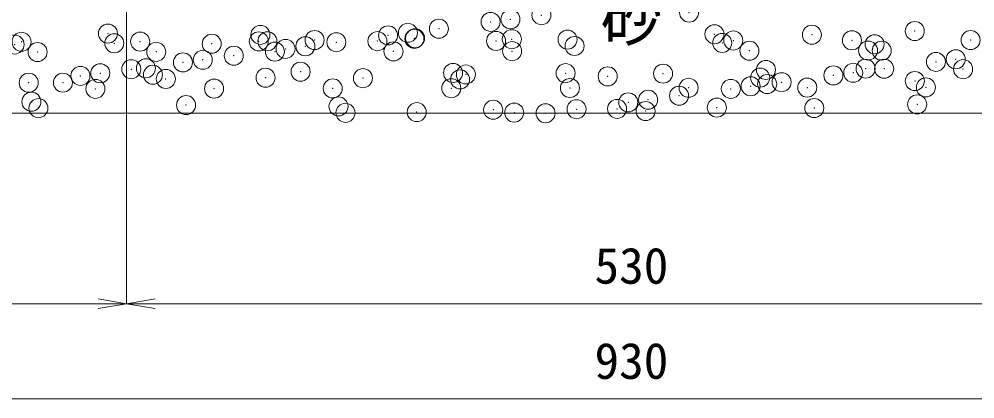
# Model space of a CAD drawing. Units: millimetres at full size, sheet at 1:20; details may follow other scales. Extents: x 0 to 23340, y -4498 to 8520.
# Drawn here: x 16261 to 16763, y 3406 to 3606 of the extents above; entities that cross this region are included whole.
import ezdxf
from ezdxf.enums import TextEntityAlignment as Align

# ---------------------------------------------------------------- set-up
doc = ezdxf.new("R2010")
doc.units = ezdxf.units.MM
doc.header["$LTSCALE"] = 20
doc.header["$PDMODE"] = 32
doc.header["$PDSIZE"] = 10
for name, color, linetype, lineweight in [('KIJUN', 5, 'Continuous', 5), ('SUNPO', 3, 'Continuous', 13), ('TITLE', 7, 'Continuous', 13)]:
    doc.layers.add(name, color=color, linetype=linetype, lineweight=lineweight)
doc.styles.add('ＭＳ ゴシック', font='')
doc.styles.get('ＭＳ ゴシック').set_extended_font_data('MS Gothic')

# ---------------------------------------------------------------- blocks, each defined once
blk = doc.blocks.new('open_arrow')
at = {"color": 0, "linetype": 'Continuous', "lineweight": -2}
blk.add_lwpolyline([(7.5, 1.25), (0, 0), (7.5, -1.25)], dxfattribs=at)

msp = doc.modelspace()

# ---------------------------------------------------------------- linework, layer by layer
at = {"layer": 'KIJUN', "color": 7, "lineweight": 13}
msp.add_lwpolyline([(17047.48, 3656.2), (16117.48, 3656.2), (16117.48, 3556.2), (17047.48, 3556.2)], close=True, dxfattribs=at)
at = {"layer": 'SUNPO'}
for p, q in [((16317.48, 3826.2), (16317.48, 3456.2)), ((16317.48, 3826.2), (16317.48, 3456.2)), ((16317.48, 3456.2), (16117.48, 3456.2)), ((16317.48, 3456.2), (16847.48, 3456.2)), ((16117.48, 3406.2), (17047.48, 3406.2))]:
    msp.add_line(p, q, dxfattribs=at)
at = {"layer": 'TITLE'}
for p in [(16612.75, 3609.12), (16508.56, 3604.22), (16518.97, 3605.59), (16535.23, 3607.73), (16307.67, 3598.08), (16465.13, 3598.5), (16481.39, 3600.64), (16626.06, 3597.73), (16731.24, 3599.43), (16262.29, 3593.76), (16310.99, 3593), (16324.57, 3593.87), (16362.15, 3592.75), (16386.85, 3593.99), (16387.7, 3597.4), (16391.39, 3594.02), (16416.17, 3594.7), (16427.56, 3593.55), (16449.14, 3594.1), (16454.72, 3597.13), (16468.52, 3595.36), (16468.91, 3595.63), (16511.42, 3594.21), (16519.69, 3595.12), (16548.94, 3594.94), (16630.15, 3593.17), (16635.98, 3594.44), (16677.22, 3597.49), (16698.27, 3594.55), (16760.55, 3594.67), (16258.64, 3592.33), (16270.72, 3588.39), (16333, 3588.5), (16395.29, 3588.61), (16400.89, 3590.04), (16411.3, 3591.41), (16457.57, 3588.73), (16519.85, 3588.84), (16552.63, 3591.56), (16644.42, 3589.07), (16706.7, 3589.18), (16710.18, 3592.48), (16713.87, 3589.11), (16347.05, 3582.95), (16357.46, 3584.32), (16373.72, 3586.46), (16742.34, 3583.21), (16752.75, 3584.58), (16319.89, 3579.38), (16327.58, 3579.84), (16408.79, 3578.07), (16653.1, 3578.98), (16705.45, 3579.65), (16715.17, 3579.63), (16756.61, 3579.4), (16293.22, 3575.86), (16303.63, 3577.24), (16331.27, 3576.46), (16338.04, 3574.24), (16390.39, 3574.91), (16441.55, 3574.67), (16488.82, 3577.39), (16492.51, 3574.01), (16495.57, 3576.61), (16547.92, 3577.28), (16570.03, 3575.62), (16599.08, 3577.03), (16650.06, 3574.93), (16688.5, 3576.12), (16698.91, 3577.49), (16731.27, 3573.16), (16266.05, 3572.29), (16284.02, 3572.3), (16301.08, 3569.04), (16363.37, 3569.16), (16425.65, 3569.27), (16487.93, 3569.38), (16550.21, 3569.5), (16612.5, 3569.61), (16634.67, 3569.03), (16645.08, 3570.41), (16653.74, 3571.55), (16661.34, 3572.55), (16674.78, 3569.72), (16737.06, 3569.84), (16591.24, 3563.32), (16607.5, 3565.46), (16267.46, 3562.29), (16271.15, 3558.91), (16348.67, 3560.52), (16428.7, 3559.83), (16509.91, 3558.07), (16553.67, 3558.37), (16574.96, 3558.53), (16580.83, 3561.95), (16627.32, 3559.2), (16678.48, 3558.95), (16732.5, 3560.9), (16432.38, 3556.46), (16469.78, 3556.83), (16520.95, 3556.58), (16537.41, 3556.23), (16589.93, 3557.38)]:
    msp.add_point(p, dxfattribs=at)

# ---------------------------------------------------------------- block references
at = {"layer": 'SUNPO', "xscale": 2, "yscale": 2, "rotation": 180}
msp.add_blockref('open_arrow', (16317.48, 3456.2), dxfattribs=at)
at = {"layer": 'SUNPO', "xscale": 2, "yscale": 2}
msp.add_blockref('open_arrow', (16317.48, 3456.2), dxfattribs=at)

# ---------------------------------------------------------------- texts
at = {"layer": 'SUNPO', "style": 'ＭＳ ゴシック'}
for s, height, p in [('砂', 23.74, (16582.48, 3606.2)), ('530', 18.99, (16582.48, 3476.2)), ('930', 18.99, (16582.48, 3426.2))]:
    msp.add_text(s, height=height, dxfattribs=at).set_placement(p, align=Align.MIDDLE_CENTER)

doc.saveas('drawing.dxf')
